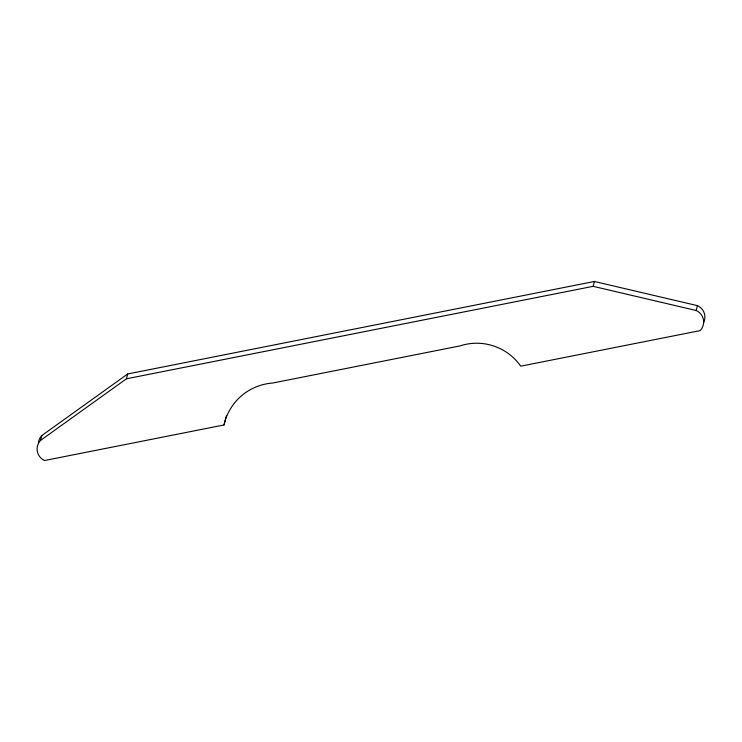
<?xml version="1.0" encoding="UTF-8"?>
<svg xmlns="http://www.w3.org/2000/svg" width="742" height="742" viewBox="0 0 742 742"><rect width="100%" height="100%" fill="white"/><g stroke="black" fill="none" stroke-linecap="round" stroke-linejoin="round"><path stroke-width="1.11" d="M697.443 305.648L696.182 310.499A12.577 12.549 14.6 0 1 700.198 330.607L520.736 366.168A53.684 53.582 14.6 0 0 459.855 345.939L272.49 383.067A53.684 53.582 14.6 0 0 224.019 424.962L44.557 460.522A12.577 12.549 14.6 0 1 40.541 440.414L41.802 435.563L127.698 373.959L594.398 281.478L697.443 305.648A12.577 12.549 14.6 0 1 703.713 322.473M40.541 440.414L126.437 378.8L127.698 373.959M224.019 424.962L225.28 420.111A53.684 53.582 14.6 0 1 226.458 415.696M126.437 378.8L593.136 286.329L594.398 281.478M593.136 286.329L696.182 310.499M38.445 442.677A12.577 12.549 14.6 0 1 41.802 435.563"/></g></svg>
